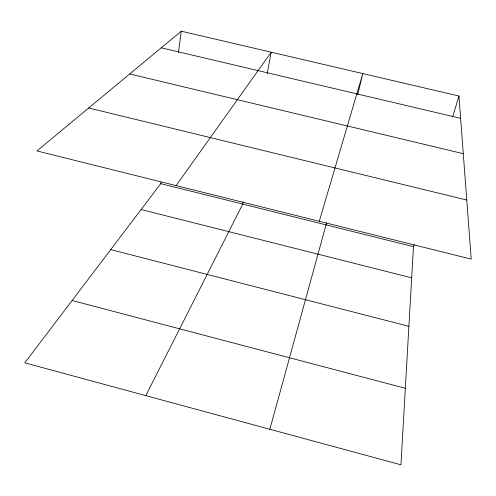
<?xml version="1.0" encoding="UTF-8"?>
<svg xmlns="http://www.w3.org/2000/svg" width="496" height="496" viewBox="0 0 496 496"><rect width="100%" height="100%" fill="white"/><g stroke="black" fill="none" stroke-linecap="round" stroke-linejoin="round"><path stroke-width="0.74" d="M414.141 244.435L413.472 246.661L400.942 464.802L24.8 362.836L160.76 183.656L160.964 182.131M178.405 52.551L181.276 31.198L458.943 96.013L471.2 259.123L36.915 150.939L181.276 31.198M243.183 201.822L242.755 204.098L145.812 395.641M267.232 73.476L271.225 52.192L176.092 185.609M326.659 222.648L269.849 429.269M357.74 94.488L362.812 73.575L319.288 221.278M452.743 116.56L458.943 96.013M161.256 47.802L460.623 118.327M129.716 73.966L463.276 153.679M88.703 107.985L466.761 200.018M160.76 183.656L413.472 246.661M141.124 209.535L411.68 277.822M110.72 249.606L408.896 326.312M72.106 300.489L405.337 388.275"/></g></svg>
